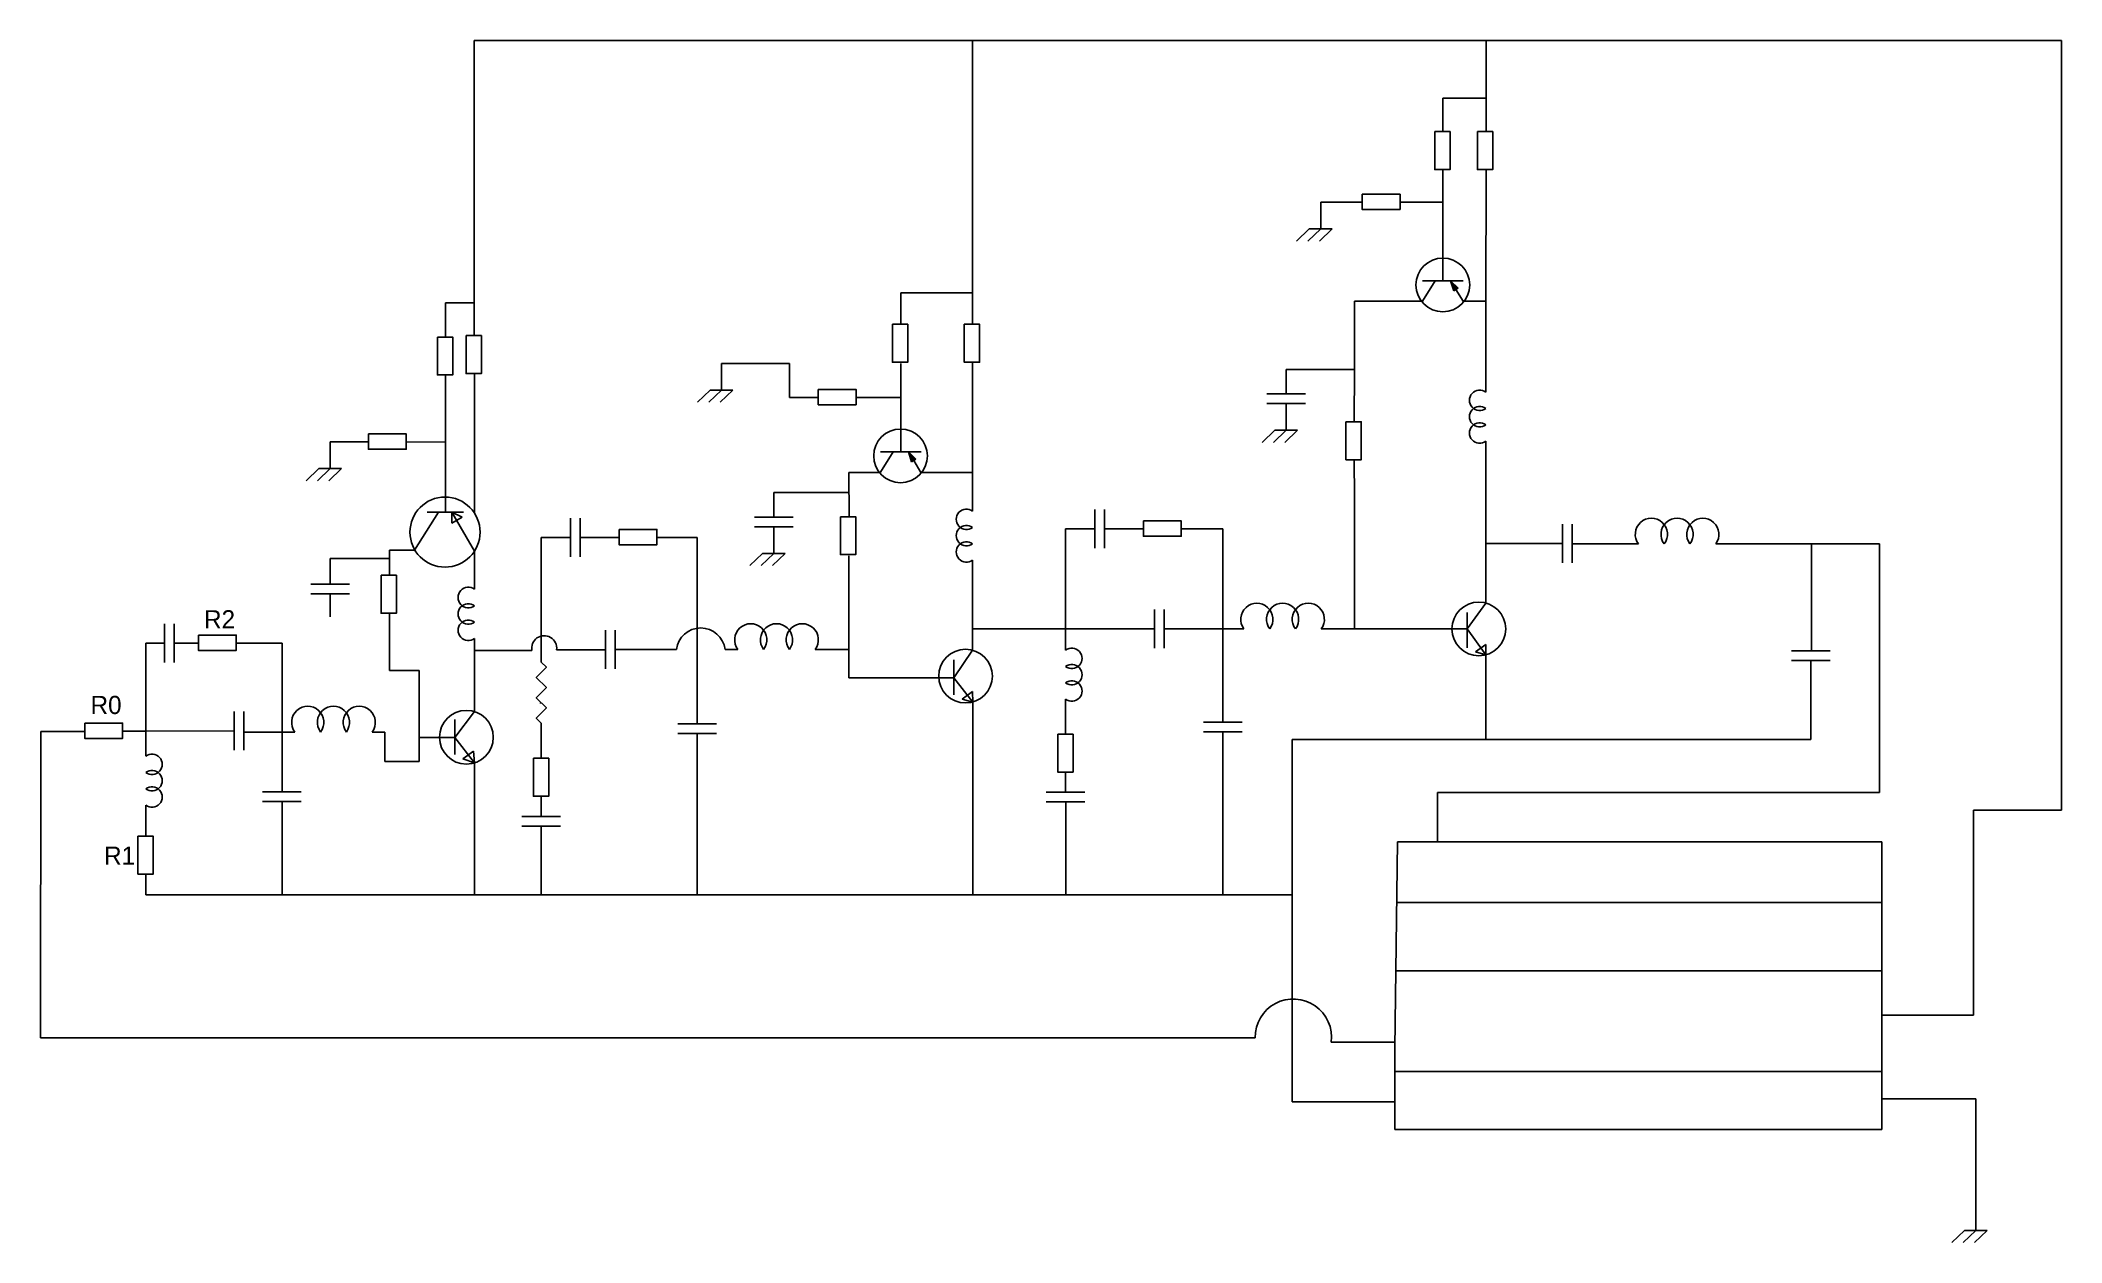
# Model space of a CAD drawing. Header units: inches. Extents: x 26.2 to 115.2, y -2.8 to 50.2.
import ezdxf

# ---------------------------------------------------------------- set-up
doc = ezdxf.new("R2010")
doc.units = ezdxf.units.IN
doc.header["$MEASUREMENT"] = 0

# ---------------------------------------------------------------- blocks, each defined once
blk = doc.blocks.new('Inductor')
at = {"color": 7}
for p, q in [((0, 0), (0.05, 0)), ((0.35, 0), (0.4, 0))]:
    blk.add_line(p, q, dxfattribs=at)
for centre in [(0.1, 0.0375), (0.2, 0.0375), (0.3, 0.0375)]:
    blk.add_arc(centre, 0.0625, 323.1301, 216.8699, dxfattribs=at)
blk = doc.blocks.new('Resistor')
at = {"color": 7}
blk.add_lwpolyline([(0, 0), (0.05, 0), (0.075, 0.025), (0.125, -0.025), (0.175, 0.025), (0.225, -0.025), (0.275, 0.025), (0.325, -0.025), (0.35, 0), (0.4, 0)], dxfattribs=at)
blk = doc.blocks.new('Transistor - PNP')
at = {"color": 7}
for p, q in [((0.200001, 0.2), (0.200001, -0.199999)), ((0.284805, 0.127992), (0.4024, 0.199023)), ((0, 0), (0.200001, 0)), ((0.271557, 0.149194), (0.200001, 0.075)), ((0.200001, 0.075), (0.298053, 0.106791)), ((0.284805, 0.127992), (0.271557, 0.149194)), ((0.298053, 0.106791), (0.284805, 0.127992)), ((0.200001, -0.074999), (0.400001, -0.199999))]:
    blk.add_line(p, q, dxfattribs=at)
blk.add_solid([(0.200001, 0.075), (0.298053, 0.106791), (0.271557, 0.149194)], dxfattribs=at)

msp = doc.modelspace()

# ---------------------------------------------------------------- linework, layer by layer
for p, q in [((45.297, 44.166), (45.297, 50.166)), ((45.297, 50.166), (115.204, 50.166)), ((67.244, 42.061), (67.244, 50.166)), ((89.86, 46.148), (89.86, 50.166)), ((115.204, 50.166), (115.204, 16.264)), ((87.962, 46.148), (87.962, 47.629)), ((87.962, 47.629), (89.86, 47.629)), ((45.297, 37.166), (45.297, 44.166)), ((87.958, 40.479), (87.958, 44.479)), ((89.85, 38.677), (89.865, 44.479)), ((84.402, 43.043), (82.578, 43.043)), ((82.578, 43.043), (82.578, 41.864)), ((87.958, 43.043), (86.071, 43.043)), ((67.244, 39.061), (67.244, 42.061)), ((82.078, 41.864), (81.519, 41.329)), ((82.578, 41.864), (82.019, 41.329)), ((83.078, 41.864), (82.078, 41.864)), ((83.078, 41.864), (82.519, 41.329)), ((82.578, 41.864), (83.078, 41.864)), ((44.033, 37.104), (44.033, 38.604)), ((44.033, 38.604), (45.297, 38.604)), ((64.084, 37.663), (64.084, 39.044)), ((64.084, 39.044), (67.244, 39.044)), ((67.244, 37.663), (67.244, 39.061)), ((84.062, 35.677), (84.062, 38.677)), ((84.062, 38.677), (87.062, 38.677)), ((88.85, 38.677), (89.85, 38.677)), ((89.85, 38.677), (89.85, 34.677)), ((59.193, 35.943), (56.193, 35.943)), ((56.193, 35.943), (56.193, 34.763)), ((59.193, 34.443), (59.193, 35.943)), ((64.085, 34.441), (64.085, 35.941)), ((67.251, 29.802), (67.251, 35.994)), ((84.062, 35.677), (81.062, 35.677)), ((81.062, 35.677), (81.062, 34.6)), ((84.062, 35.677), (84.056, 33.371)), ((44.037, 32.479), (44.037, 35.435)), ((45.315, 29.347), (45.315, 35.497)), ((55.693, 34.763), (55.134, 34.229)), ((56.193, 34.763), (55.634, 34.229)), ((56.693, 34.763), (55.693, 34.763)), ((56.693, 34.763), (56.134, 34.229)), ((56.193, 34.763), (56.693, 34.763)), ((60.451, 34.443), (59.193, 34.443)), ((62.12, 34.443), (64.085, 34.441)), ((64.085, 32.941), (64.085, 34.441)), ((80.209, 34.6), (81.916, 34.6)), ((81.916, 34.176), (80.209, 34.176)), ((81.062, 34.176), (81.062, 32.997)), ((80.562, 32.997), (80.003, 32.462)), ((81.062, 32.997), (80.503, 32.462)), ((81.562, 32.997), (80.562, 32.997)), ((81.562, 32.997), (81.003, 32.462)), ((81.062, 32.997), (81.562, 32.997)), ((38.962, 32.486), (40.643, 32.486)), ((38.962, 32.486), (38.962, 31.307)), ((42.312, 32.486), (44.037, 32.479)), ((44.037, 30.055), (44.037, 32.479)), ((89.85, 32.154), (89.85, 25.383)), ((38.462, 31.307), (37.902, 30.772)), ((38.962, 31.307), (38.402, 30.772)), ((39.462, 31.307), (38.462, 31.307)), ((39.462, 31.307), (38.902, 30.772)), ((38.962, 31.307), (39.462, 31.307)), ((84.056, 31.702), (84.062, 30.072)), ((61.812, 29.191), (61.798, 31.139)), ((61.798, 31.139), (63.189, 31.139)), ((64.977, 31.139), (67.251, 31.139)), ((67.251, 31.139), (67.251, 30.969)), ((42.679, 27.721), (43.726, 29.394)), ((43.227, 29.394), (44.83, 29.394)), ((44.037, 30.055), (44.037, 29.394)), ((44.32, 29.394), (45.315, 27.677)), ((44.32, 29.394), (44.32, 28.91)), ((44.773, 29.169), (44.32, 29.394)), ((61.798, 30.253), (58.494, 30.253)), ((58.494, 30.253), (58.494, 29.176)), ((72.631, 27.803), (72.631, 29.51)), ((73.055, 29.51), (73.055, 27.803)), ((84.062, 24.247), (84.062, 30.072)), ((44.32, 28.91), (44.773, 29.169)), ((49.539, 27.424), (49.539, 29.131)), ((49.963, 29.131), (49.963, 27.424)), ((57.641, 29.176), (59.347, 29.176)), ((59.347, 28.752), (57.641, 28.752)), ((58.494, 28.752), (58.494, 27.573)), ((71.348, 23.674), (71.348, 28.654)), ((71.348, 28.654), (72.631, 28.654)), ((73.055, 28.654), (74.772, 28.654)), ((76.441, 28.654), (78.274, 28.654)), ((78.274, 28.654), (78.274, 20.147)), ((93.229, 27.157), (93.229, 28.864)), ((93.653, 28.864), (93.653, 27.157)), ((41.579, 26.609), (41.579, 27.721)), ((41.579, 27.721), (42.679, 27.721)), ((45.315, 27.677), (45.315, 26.177)), ((48.256, 26.47), (48.256, 28.275)), ((48.256, 28.275), (49.539, 28.275)), ((49.963, 28.275), (51.68, 28.275)), ((53.349, 28.275), (55.119, 28.275)), ((55.119, 28.275), (55.119, 20.063)), ((89.85, 28.008), (93.229, 28.008)), ((96.006, 27.99), (93.653, 27.99)), ((100.54, 27.99), (104.184, 27.99)), ((104.184, 27.99), (104.184, 23.281)), ((104.184, 27.99), (107.184, 27.99)), ((107.184, 27.99), (107.184, 17.044)), ((38.962, 27.344), (41.553, 27.344)), ((38.962, 27.344), (38.962, 26.223)), ((57.994, 27.573), (57.435, 27.038)), ((58.494, 27.573), (57.935, 27.038)), ((58.994, 27.573), (57.994, 27.573)), ((58.994, 27.573), (58.435, 27.038)), ((58.494, 27.573), (58.994, 27.573)), ((61.798, 23.088), (61.798, 27.469)), ((67.251, 26.918), (67.251, 23.313)), ((38.108, 26.223), (39.815, 26.223)), ((48.256, 23.238), (48.256, 26.47)), ((39.815, 25.799), (38.108, 25.799)), ((38.954, 25.799), (38.954, 24.779)), ((41.573, 22.413), (41.573, 24.94)), ((75.261, 23.396), (75.261, 25.103)), ((75.685, 25.103), (75.685, 23.396)), ((89.031, 24.247), (89.853, 25.388)), ((89.031, 24.965), (89.031, 23.421)), ((31.672, 22.772), (31.672, 24.479)), ((32.096, 24.479), (32.096, 22.772)), ((51.087, 22.484), (51.087, 24.191)), ((51.511, 24.191), (51.511, 22.484)), ((67.251, 24.247), (75.261, 24.247)), ((75.685, 24.247), (78.633, 24.247)), ((83.167, 24.247), (88.358, 24.247)), ((88.358, 24.247), (89.031, 24.247)), ((89.031, 24.247), (89.856, 23.106)), ((30.842, 23.617), (30.985, 23.623)), ((30.842, 19.74), (30.842, 23.617)), ((30.985, 23.623), (31.672, 23.623)), ((31.672, 23.623), (31.672, 23.123)), ((32.096, 23.623), (33.155, 23.623)), ((34.824, 23.617), (36.842, 23.617)), ((36.842, 22.173), (36.842, 23.617)), ((45.315, 23.47), (45.315, 20.607)), ((47.846, 23.293), (45.315, 23.293)), ((48.256, 23.47), (48.26, 23.47)), ((48.931, 23.335), (51.087, 23.335)), ((51.511, 23.346), (54.211, 23.346)), ((60.881, 23.346), (61.798, 23.346)), ((66.429, 22.088), (67.251, 23.313)), ((89.851, 23.562), (89.391, 23.233)), ((89.391, 23.233), (89.856, 23.106)), ((89.856, 23.106), (89.851, 23.562)), ((103.311, 23.281), (105.018, 23.281)), ((41.573, 22.413), (42.873, 22.413)), ((42.873, 18.413), (42.873, 22.413)), ((61.798, 23.088), (61.798, 22.088)), ((66.429, 22.889), (66.429, 21.345)), ((89.856, 23.106), (89.856, 19.393)), ((105.018, 22.857), (103.311, 22.857)), ((104.165, 22.857), (104.165, 19.38)), ((36.842, 22.173), (36.842, 19.74)), ((61.798, 22.088), (65.759, 22.088)), ((65.759, 22.088), (66.429, 22.088)), ((66.429, 22.088), (67.253, 21.03)), ((67.248, 21.487), (66.789, 21.157)), ((67.253, 21.03), (67.248, 21.487)), ((34.731, 18.903), (34.731, 20.61)), ((35.155, 20.61), (35.155, 18.903)), ((44.446, 19.464), (45.315, 20.607)), ((48.226, 20.961), (48.226, 20.996)), ((66.789, 21.157), (67.253, 21.03)), ((67.253, 21.03), (67.253, 12.54)), ((71.348, 20.791), (71.348, 19.613)), ((26.216, 19.73), (26.201, 6.246)), ((26.216, 19.73), (28.153, 19.73)), ((30.842, 19.74), (29.822, 19.74)), ((30.842, 19.74), (34.731, 19.754)), ((30.842, 19.74), (30.842, 19.007)), ((36.839, 19.709), (35.155, 19.709)), ((36.842, 19.74), (36.842, 17.071)), ((41.373, 19.709), (41.373, 18.413)), ((44.446, 20.265), (44.446, 18.721)), ((48.256, 19.643), (48.256, 18.551)), ((54.266, 20.063), (55.973, 20.063)), ((55.973, 19.639), (54.266, 19.639)), ((55.118, 19.639), (55.118, 12.54)), ((77.42, 20.147), (79.127, 20.147)), ((79.127, 19.723), (77.42, 19.723)), ((78.274, 19.723), (78.274, 12.54)), ((43.776, 19.464), (42.873, 19.464)), ((43.776, 19.464), (44.446, 19.464)), ((44.446, 19.464), (45.315, 18.349)), ((45.265, 18.862), (44.806, 18.533)), ((45.315, 18.349), (45.265, 18.862)), ((89.804, 19.38), (81.326, 19.38)), ((81.326, 19.38), (81.326, 5.032)), ((89.804, 19.38), (104.165, 19.38)), ((41.373, 18.413), (42.873, 18.413)), ((44.806, 18.533), (45.315, 18.349)), ((45.315, 18.349), (45.315, 12.54)), ((45.315, 18.349), (45.315, 18.349)), ((71.339, 17.944), (71.339, 17.055)), ((35.983, 17.071), (37.69, 17.071)), ((70.485, 17.055), (72.192, 17.055)), ((107.184, 17.044), (87.726, 17.044)), ((87.726, 17.044), (87.726, 14.878)), ((30.842, 16.123), (30.842, 15.119)), ((37.69, 16.647), (35.983, 16.647)), ((36.842, 16.647), (36.842, 12.54)), ((48.256, 16.882), (48.256, 15.993)), ((72.192, 16.631), (70.485, 16.631)), ((71.362, 16.631), (71.362, 12.54)), ((111.326, 7.242), (111.326, 16.264)), ((111.326, 16.264), (115.204, 16.264)), ((47.403, 15.993), (49.11, 15.993)), ((49.11, 15.569), (47.403, 15.569)), ((48.256, 15.569), (48.256, 12.54)), ((85.961, 14.878), (85.847, 5.79)), ((107.285, 14.878), (85.961, 14.878)), ((107.285, 2.21), (107.285, 14.878)), ((30.842, 12.54), (30.842, 13.45)), ((30.842, 12.54), (81.326, 12.54)), ((107.285, 12.207), (85.928, 12.207)), ((85.89, 9.187), (107.285, 9.187)), ((111.326, 7.242), (107.285, 7.242)), ((26.201, 6.246), (79.693, 6.246)), ((83.042, 6.047), (85.85, 6.047)), ((85.847, 5.79), (85.847, 2.21)), ((81.326, 5.032), (81.326, 3.419)), ((107.285, 4.765), (85.847, 4.765)), ((81.326, 3.419), (85.847, 3.419)), ((111.428, 3.551), (107.285, 3.551)), ((111.428, 3.551), (111.428, -1.062)), ((85.847, 2.21), (107.285, 2.21)), ((111.428, -1.062), (111.428, -2.242)), ((110.928, -2.242), (110.369, -2.776)), ((111.428, -2.242), (110.869, -2.776)), ((111.928, -2.242), (110.928, -2.242)), ((111.928, -2.242), (111.369, -2.776)), ((111.428, -2.242), (111.928, -2.242))]:
    msp.add_line(p, q)
for points in [[(87.601, 46.148), (87.601, 44.479), (88.276, 44.479), (88.276, 46.148)], [(89.479, 46.148), (89.479, 44.479), (90.153, 44.479), (90.153, 46.148)], [(84.402, 43.395), (86.071, 43.395), (86.071, 42.72), (84.402, 42.72)], [(63.717, 37.663), (63.717, 35.994), (64.391, 35.994), (64.391, 37.663)], [(66.882, 37.663), (66.882, 35.994), (67.557, 35.994), (67.557, 37.663)], [(43.684, 37.104), (43.684, 35.435), (44.358, 35.435), (44.358, 37.104)], [(44.948, 37.166), (44.948, 35.497), (45.623, 35.497), (45.623, 37.166)], [(60.451, 34.796), (62.12, 34.796), (62.12, 34.121), (60.451, 34.121)], [(83.688, 33.371), (83.688, 31.702), (84.363, 31.702), (84.363, 33.371)], [(40.643, 32.839), (42.312, 32.839), (42.312, 32.164), (40.643, 32.164)], [(51.68, 28.628), (53.349, 28.628), (53.349, 27.953), (51.68, 27.953)], [(61.43, 29.191), (61.43, 27.522), (62.104, 27.522), (62.104, 29.191)], [(74.772, 29.007), (76.441, 29.007), (76.441, 28.332), (74.772, 28.332)], [(41.204, 26.609), (41.204, 24.94), (41.879, 24.94), (41.879, 26.609)], [(33.155, 23.976), (34.824, 23.976), (34.824, 23.302), (33.155, 23.302)], [(28.153, 20.099), (29.822, 20.099), (29.822, 19.425), (28.153, 19.425)], [(70.999, 19.613), (70.999, 17.944), (71.674, 17.944), (71.674, 19.613)], [(47.907, 18.551), (47.907, 16.882), (48.582, 16.882), (48.582, 18.551)], [(30.492, 15.119), (30.492, 13.45), (31.167, 13.45), (31.167, 15.119)]]:
    msp.add_lwpolyline(points, close=True)
for centre, radius in [((87.958, 39.396), 1.183), ((64.077, 31.869), 1.183), ((44.017, 28.512), 1.543), ((89.542, 24.247), 1.183), ((66.939, 22.171), 1.183), ((44.959, 19.477), 1.183)]:
    msp.add_circle(centre, radius)
for centre, radius, start, end in [((55.279, 23.217), 1.076, 6.90367, 173.09632), ((48.385, 23.4), 0.55, 353.22809, 191.22835), ((81.375, 6.271), 1.682, 352.33726, 180.85682)]:
    msp.add_arc(centre, radius, start, end)

# ---------------------------------------------------------------- block references
for name, p, xscale, yscale, zscale, rotation in [('Transistor - PNP', (87.958, 40.479), 4.479226654009295, 4.479226654009295, 4.479226654009303, 270), ('Inductor', (89.85, 32.154), 7.208998186524084, 7.208998186524084, 7.208998186524085, 90), ('Transistor - PNP', (64.085, 32.941), 4.479226654009295, 4.479226654009299, 4.479226654009303, 270), ('Inductor', (67.251, 26.918), 7.208998186524084, 7.208998186524084, 7.208998186524085, 90), ('Inductor', (45.315, 23.47), 7.208998186524084, 7.208998186524084, 7.208998186524085, 90), ('Resistor', (48.256, 23.238), 8.986857267735175, 8.986857267735179, 8.986857267735171, 270), ('Inductor', (71.348, 23.674), 7.208998186524092, 7.208998186524084, 7.208998186524085, 270), ('Inductor', (30.842, 19.007), 7.208998186524092, 7.208998186524084, 7.208998186524085, 270)]:
    msp.add_blockref(name, p, dxfattribs=dict(xscale=xscale, yscale=yscale, zscale=zscale, rotation=rotation))
at = {"xscale": 11.33440406520393, "yscale": 11.3344040652039, "zscale": 11.33440406520393}
for p in [(96.006, 27.99), (78.633, 24.247), (56.348, 23.346), (36.839, 19.709)]:
    msp.add_blockref('Inductor', p, dxfattribs=at)

# ---------------------------------------------------------------- texts
at = {"char_height": 0.8, "width": 1.78052, "attachment_point": 1}
for s, insert in [('R2', (33.406, 25.074)), ('R0', (28.408, 21.301)), ('R1', (29.005, 14.665))]:
    msp.add_mtext(s, dxfattribs=dict(at, insert=insert))

doc.saveas('drawing.dxf')
